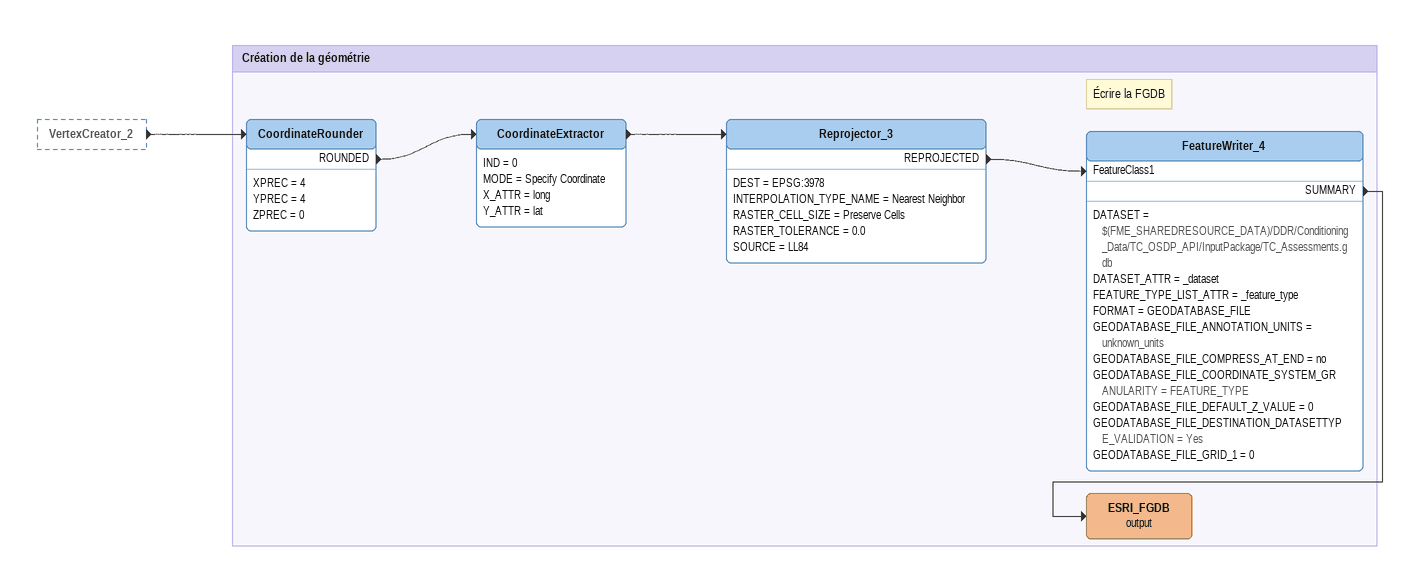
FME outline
VertexCreator_2 [outside]
    -> CoordinateRounder

Bookmark: Création de la géométrie
CoordinateRounder
    XPREC = 4
    YPREC = 4
    ZPREC = 0
    ROUNDED -> CoordinateExtractor
CoordinateExtractor
    IND = 0
    MODE = Specify Coordinate
    X_ATTR = long
    Y_ATTR = lat
    -> Reprojector_3
Reprojector_3
    DEST = EPSG:3978
    INTERPOLATION_TYPE_NAME = Nearest Neighbor
    RASTER_CELL_SIZE = Preserve Cells
    RASTER_TOLERANCE = 0.0
    SOURCE = LL84
    REPROJECTED -> FeatureWriter_4 [FeatureClass1]
Note: Écrire la FGDB
FeatureWriter_4
    DATASET = $(FME_SHAREDRESOURCE_DATA)/DDR/Conditioning_Data/TC_OSDP_API/InputPackage/TC_Assessments.gdb
    DATASET_ATTR = _dataset
    FEATURE_TYPE_LIST_ATTR = _feature_type
    FORMAT = GEODATABASE_FILE
    GEODATABASE_FILE_ANNOTATION_UNITS = unknown_units
    GEODATABASE_FILE_COMPRESS_AT_END = no
    GEODATABASE_FILE_COORDINATE_SYSTEM_GRANULARITY = FEATURE_TYPE
    GEODATABASE_FILE_DEFAULT_Z_VALUE = 0
    GEODATABASE_FILE_DESTINATION_DATASETTYPE_VALIDATION = Yes
    GEODATABASE_FILE_GRID_1 = 0
    SUMMARY -> ESRI_FGDB (output)
ESRI_FGDB (output)
